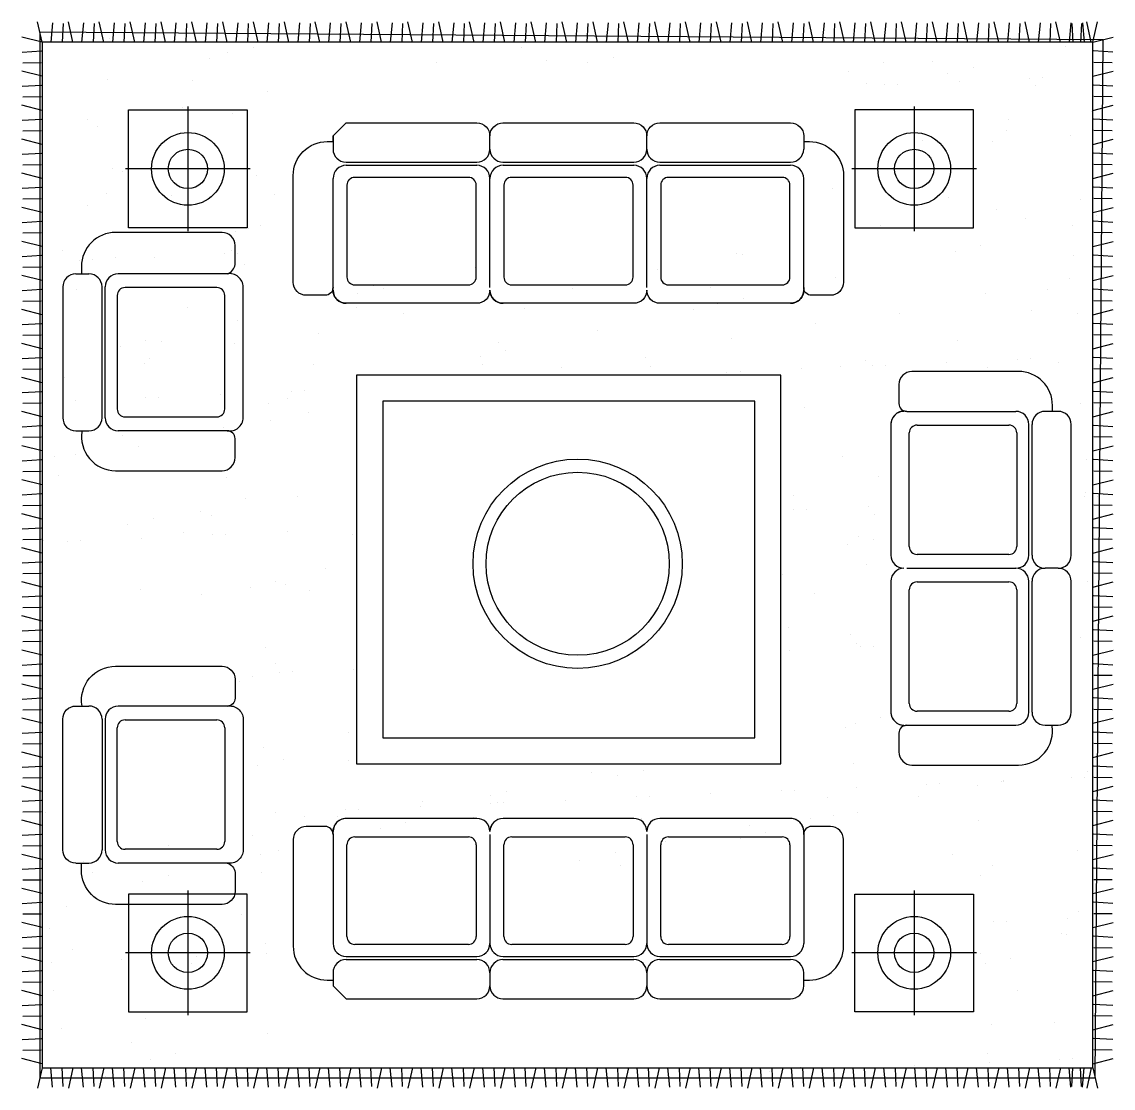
# Model space of a CAD drawing. Header units: inches. Extents: x 6.4 to 48.9, y 11.7 to 36.5.
# Drawn here: x 38.445 to 42.618, y 21.966 to 26.042 of the extents above; entities that cross this region are included whole.
import ezdxf

# ---------------------------------------------------------------- set-up
doc = ezdxf.new("R2010")
doc.units = ezdxf.units.IN
doc.header["$MEASUREMENT"] = 0
for name, color, linetype in [('02', 2, 'Continuous'), ('1', 1, 'Continuous'), ('4', 4, 'Continuous')]:
    doc.layers.add(name, color=color, linetype=linetype)

msp = doc.modelspace()

# ---------------------------------------------------------------- linework, layer by layer
at = {"layer": '02'}
for p, q in [((39.0798, 25.718, -0.27), (39.0798, 25.2418, -0.27)), ((41.8569, 25.718, -0.27), (41.8569, 25.2418, -0.27)), ((39.6347, 25.6058), (39.6347, 25.5558)), ((40.2343, 25.5558), (40.2343, 25.6058)), ((40.8343, 25.5558), (40.8343, 25.6058)), ((41.4343, 25.6058), (41.4343, 25.5558)), ((39.6846, 25.5058), (40.1846, 25.5058)), ((40.2846, 25.5058), (40.7846, 25.5058)), ((40.8843, 25.5058), (41.3843, 25.5058)), ((39.3179, 25.4799, -0.27), (38.8417, 25.4799, -0.27)), ((39.6849, 25.4937), (40.1846, 25.4937)), ((40.2849, 25.4937), (40.7846, 25.4937)), ((40.8846, 25.4937), (41.3843, 25.4937)), ((42.095, 25.4799, -0.27), (41.6188, 25.4799, -0.27)), ((39.6347, 25.0269), (39.6347, 25.4437)), ((39.6879, 25.4177), (39.6879, 25.0666)), ((40.1522, 25.4477), (39.7179, 25.4477)), ((40.1822, 25.0666), (40.1822, 25.4177)), ((40.2346, 25.0269), (40.2346, 25.4437)), ((40.2879, 25.4177), (40.2879, 25.0666)), ((40.7522, 25.4477), (40.3179, 25.4477)), ((40.7822, 25.0666), (40.7822, 25.4177)), ((40.8346, 25.0269), (40.8346, 25.4437)), ((40.8876, 25.4177), (40.8876, 25.0666)), ((41.3519, 25.4477), (40.9176, 25.4477)), ((41.3819, 25.0666), (41.3819, 25.4177)), ((41.4343, 25.0269), (41.4343, 25.4437)), ((38.6513, 25.0788), (38.7013, 25.0788)), ((39.2302, 25.0788), (38.8134, 25.0788)), ((38.7513, 24.5288), (38.7513, 25.0288)), ((38.7634, 24.529), (38.7634, 25.0288)), ((39.1905, 25.0264), (38.8394, 25.0264)), ((39.7179, 25.0366), (40.1522, 25.0366)), ((40.3179, 25.0366), (40.7522, 25.0366)), ((40.9176, 25.0366), (41.3519, 25.0366)), ((38.8094, 24.9964), (38.8094, 24.5621)), ((39.2205, 24.5621), (39.2205, 24.9964)), ((41.8285, 24.5533), (42.2453, 24.5533)), ((42.4074, 24.5533), (42.3574, 24.5533)), ((38.8394, 24.5321), (39.1905, 24.5321)), ((41.8682, 24.5009), (42.2193, 24.5009)), ((42.2953, 24.0036), (42.2953, 24.5033)), ((42.3074, 24.0033), (42.3074, 24.5033)), ((38.6513, 24.4788), (38.7013, 24.4788)), ((39.2302, 24.479), (38.8134, 24.479)), ((41.8382, 24.0366), (41.8382, 24.4709)), ((42.2493, 24.4709), (42.2493, 24.0366)), ((42.2193, 24.0066), (41.8682, 24.0066)), ((41.8285, 23.9536), (42.2453, 23.9536)), ((42.4074, 23.9536), (42.3574, 23.9536)), ((41.8382, 23.4369), (41.8382, 23.8712)), ((41.8682, 23.9012), (42.2193, 23.9012)), ((42.2493, 23.8712), (42.2493, 23.4369)), ((42.2953, 23.4039), (42.2953, 23.9036)), ((42.3074, 23.4036), (42.3074, 23.9036)), ((38.6513, 23.4269), (38.7013, 23.4269)), ((39.2302, 23.4266), (38.8134, 23.4266)), ((38.7513, 23.3769), (38.7513, 22.8769)), ((38.7634, 23.3766), (38.7634, 22.8769)), ((38.8394, 23.3736), (39.1905, 23.3736)), ((42.2193, 23.4069), (41.8682, 23.4069)), ((38.8094, 22.9093), (38.8094, 23.3436)), ((39.2205, 23.3436), (39.2205, 22.9093)), ((41.8285, 23.3539), (42.2453, 23.3539)), ((42.3574, 23.3533), (42.4074, 23.3533)), ((39.6349, 22.9364), (39.6349, 22.5196)), ((39.7179, 22.9267), (40.1522, 22.9267)), ((40.2346, 22.9364), (40.2346, 22.5196)), ((40.3179, 22.9267), (40.7522, 22.9267)), ((40.8346, 22.9364), (40.8346, 22.5196)), ((40.9176, 22.9267), (41.3519, 22.9267)), ((41.4343, 22.9364), (41.4343, 22.5196)), ((39.1905, 22.8793), (38.8394, 22.8793)), ((39.6879, 22.5457), (39.6879, 22.8967)), ((40.1822, 22.8967), (40.1822, 22.5457)), ((40.2879, 22.5457), (40.2879, 22.8967)), ((40.7822, 22.8967), (40.7822, 22.5457)), ((40.8876, 22.5457), (40.8876, 22.8967)), ((41.3819, 22.8967), (41.3819, 22.5457)), ((38.6513, 22.8269), (38.7013, 22.8269)), ((39.2302, 22.8269), (38.8134, 22.8269)), ((39.0798, 22.7216, -0.27), (39.0798, 22.2454, -0.27)), ((41.8569, 22.7216, -0.27), (41.8569, 22.2454, -0.27)), ((40.1522, 22.5157), (39.7179, 22.5157)), ((40.7522, 22.5157), (40.3179, 22.5157)), ((41.3519, 22.5157), (40.9176, 22.5157)), ((39.3179, 22.4835, -0.27), (38.8417, 22.4835, -0.27)), ((39.6846, 22.4576), (40.1846, 22.4576)), ((39.6849, 22.4696), (40.1846, 22.4696)), ((40.2846, 22.4576), (40.7846, 22.4576)), ((40.2849, 22.4696), (40.7846, 22.4696)), ((40.8843, 22.4576), (41.3843, 22.4576)), ((40.8846, 22.4696), (41.3843, 22.4696)), ((42.095, 22.4835, -0.27), (41.6188, 22.4835, -0.27)), ((39.6346, 22.4076), (39.6346, 22.3576)), ((40.2343, 22.4076), (40.2343, 22.3576)), ((40.8343, 22.4076), (40.8343, 22.3576)), ((41.4343, 22.3576), (41.4343, 22.4076))]:
    msp.add_line(p, q, dxfattribs=at)
for points in [[(39.3065, 25.2553), (38.8525, 25.2553), (38.8525, 25.7053), (39.3065, 25.7053)], [(41.6302, 25.2553), (42.0842, 25.2553), (42.0842, 25.7053), (41.6302, 25.7053)], [(39.3065, 22.7081), (38.8525, 22.7081), (38.8525, 22.2581), (39.3065, 22.2581)], [(41.6302, 22.7081), (42.0842, 22.7081), (42.0842, 22.2581), (41.6302, 22.2581)]]:
    msp.add_lwpolyline(points, close=True, dxfattribs=at)
for points in [[(41.4343, 25.5842), (41.4567, 25.5842, -0.414214), (41.5867, 25.4542), (41.5867, 25.0469, -0.414214), (41.5367, 24.9969), (41.4643, 24.9969, -0.414214), (41.4343, 25.0269, -0.465074), (41.3843, 24.9662), (40.8846, 24.9662, -0.414214), (40.8346, 25.0162, -0.414214), (40.7846, 24.9662), (40.2849, 24.9662, -0.410409), (40.2346, 25.0162, -0.414214), (40.1846, 24.9662), (39.6849, 24.9662, -0.462883), (39.6347, 25.0269, -0.414214), (39.6047, 24.9969), (39.5323, 24.9969, -0.414214), (39.4823, 25.0469), (39.4823, 25.4542, -0.414214), (39.6123, 25.5842), (39.6347, 25.5842), (39.6346, 25.6058), (39.6846, 25.6558), (40.1846, 25.6558, -0.414214), (40.2346, 25.6058, -0.414214), (40.2846, 25.6558), (40.7846, 25.6558, -0.414214), (40.8346, 25.6058, -0.418049), (40.8843, 25.6558), (41.3843, 25.6558, -0.414214), (41.4343, 25.6058)], [(39.2302, 24.479, 0.465074), (39.2909, 24.529), (39.2909, 25.0288, 0.465074), (39.2302, 25.0788, 0.291349), (39.2602, 25.1149), (39.2602, 25.1872, 0.414214), (39.2102, 25.2372), (38.8029, 25.2372, 0.414214), (38.6729, 25.1072), (38.6729, 25.0788)], [(38.6513, 25.0788, 0.414214), (38.6013, 25.0288), (38.6013, 24.5288, 0.414214), (38.6513, 24.4788)], [(42.3857, 24.5533), (42.3857, 24.5757, 0.414214), (42.2557, 24.7057), (41.8485, 24.7057, 0.414214), (41.7985, 24.6557), (41.7985, 24.5833, 0.414214), (41.8285, 24.5533, 0.465074), (41.7677, 24.5033), (41.7677, 24.0036, 0.414214), (41.8177, 23.9536, 0.414214), (41.7677, 23.9036), (41.7677, 23.4039, 0.461848), (41.8285, 23.3536)], [(42.4074, 23.3536, 0.414214), (42.4574, 23.4036), (42.4574, 23.9036, 0.418049), (42.4074, 23.9533, 0.414214), (42.4574, 24.0033), (42.4574, 24.5033, 0.414214), (42.4074, 24.5533)], [(38.6749, 24.4788, 0.465572), (38.8029, 24.3265), (39.2102, 24.3265, 0.414214), (39.2602, 24.3765), (39.2602, 24.4489, 0.414214), (39.2302, 24.4789)], [(38.6749, 23.4269, -0.465572), (38.8029, 23.5792), (39.2102, 23.5792, -0.414214), (39.2602, 23.5292), (39.2602, 23.4568, -0.414214), (39.2302, 23.4268)], [(38.6513, 22.8269, -0.414214), (38.6013, 22.8769), (38.6013, 23.3769, -0.414214), (38.6513, 23.4269)], [(39.2302, 23.4266, -0.465074), (39.2909, 23.3766), (39.2909, 22.8769, -0.465074), (39.2302, 22.8269, -0.291349), (39.2602, 22.7908), (39.2602, 22.7185, -0.414214), (39.2102, 22.6685), (38.8029, 22.6685, -0.414214), (38.6729, 22.7985), (38.6729, 22.8269)], [(41.8285, 23.3537, 0.414214), (41.7985, 23.3237), (41.7985, 23.2513, 0.414214), (41.8485, 23.2013), (42.2557, 23.2013, 0.465572), (42.3838, 23.3536)], [(41.4343, 22.3792), (41.4567, 22.3792, 0.414214), (41.5867, 22.5092), (41.5867, 22.9164, 0.414214), (41.5367, 22.9664), (41.4643, 22.9664, 0.414214), (41.4343, 22.9364, 0.465074), (41.3843, 22.9972), (40.8846, 22.9972, 0.414214), (40.8346, 22.9472, 0.414214), (40.7846, 22.9972), (40.2849, 22.9972, 0.410409), (40.2346, 22.9472, 0.414214), (40.1846, 22.9972), (39.6849, 22.9972, 0.462883), (39.6347, 22.9364, 0.414214), (39.6047, 22.9664), (39.5323, 22.9664, 0.414214), (39.4823, 22.9164), (39.4823, 22.5092, 0.414214), (39.6123, 22.3792), (39.6347, 22.3792), (39.6346, 22.3576), (39.6846, 22.3076), (40.1846, 22.3076, 0.414214), (40.2346, 22.3576, 0.414214), (40.2846, 22.3076), (40.7846, 22.3076, 0.414214), (40.8346, 22.3576, 0.418049), (40.8843, 22.3076), (41.3843, 22.3076, 0.414214), (41.4343, 22.3576)]]:
    msp.add_lwpolyline(points, format="xyb", dxfattribs=at)
for centre, radius in [((39.0798, 25.4799, -0.27), 0.139), ((41.8569, 25.4799, -0.27), 0.139), ((39.0798, 25.4799, -0.27), 0.075), ((41.8569, 25.4799, -0.27), 0.075), ((40.5701, 23.9707), 0.4), ((40.5701, 23.9707), 0.35), ((39.0798, 22.4835, -0.27), 0.139), ((41.8569, 22.4835, -0.27), 0.139), ((39.0798, 22.4835, -0.27), 0.075), ((41.8569, 22.4835, -0.27), 0.075)]:
    msp.add_circle(centre, radius, dxfattribs=at)
for centre, radius, start, end in [((39.6846, 25.5558), 0.05, 180, 270), ((40.1846, 25.5558), 0.05, 270, 0), ((40.2846, 25.5558), 0.05, 180, 270), ((40.7846, 25.5558), 0.05, 270, 0), ((40.8843, 25.5558), 0.05, 180, 270), ((41.3843, 25.5558), 0.05, 270, 0), ((39.6849, 25.4437), 0.05, 90, 180), ((40.1846, 25.4437), 0.05, 0, 90), ((40.2849, 25.4437), 0.05, 90, 180), ((40.7846, 25.4437), 0.05, 0, 90), ((40.8846, 25.4437), 0.05, 90, 180), ((41.3843, 25.4437), 0.05, 0, 90), ((39.7179, 25.4177), 0.03, 90, 180), ((40.1522, 25.4177), 0.03, 0, 90), ((40.3179, 25.4177), 0.03, 90, 180), ((40.7522, 25.4177), 0.03, 0, 90), ((40.9176, 25.4177), 0.03, 90, 180), ((41.3519, 25.4177), 0.03, 0, 90), ((38.7013, 25.0288), 0.05, 0, 90), ((38.8134, 25.0288), 0.05, 90, 180), ((39.7179, 25.0666), 0.03, 180, 270), ((40.1522, 25.0666), 0.03, 270, 0), ((40.3179, 25.0666), 0.03, 180, 270), ((40.7522, 25.0666), 0.03, 270, 0), ((40.9176, 25.0666), 0.03, 180, 270), ((41.3519, 25.0666), 0.03, 270, 0), ((38.8394, 24.9964), 0.03, 90, 180), ((39.1905, 24.9964), 0.03, 0, 90), ((39.6849, 25.0162), 0.05, 180, 270), ((40.2849, 25.0162), 0.05, 180, 270), ((41.3843, 25.0162), 0.05, 270, 0), ((38.8394, 24.5621), 0.03, 180, 270), ((39.1905, 24.5621), 0.03, 270, 0), ((41.8177, 24.5033), 0.05, 90, 180), ((42.2453, 24.5033), 0.05, 0, 90), ((42.3574, 24.5033), 0.05, 90, 180), ((38.7013, 24.5288), 0.05, 270, 0), ((38.8134, 24.529), 0.05, 180, 270), ((41.8682, 24.4709), 0.03, 90, 180), ((42.2193, 24.4709), 0.03, 0, 90), ((41.8682, 24.0366), 0.03, 180, 270), ((42.2193, 24.0366), 0.03, 270, 0), ((42.2453, 24.0036), 0.05, 270, 0), ((42.3574, 24.0033), 0.05, 180, 270), ((42.2453, 23.9036), 0.05, 0, 90), ((42.3574, 23.9036), 0.05, 90, 180), ((41.8682, 23.8712), 0.03, 90, 180), ((42.2193, 23.8712), 0.03, 0, 90), ((38.7013, 23.3769), 0.05, 0, 90), ((38.8134, 23.3766), 0.05, 90, 180), ((41.8682, 23.4369), 0.03, 180, 270), ((42.2193, 23.4369), 0.03, 270, 0), ((38.8394, 23.3436), 0.03, 90, 180), ((39.1905, 23.3436), 0.03, 0, 90), ((41.8177, 23.4039), 0.05, 180, 270), ((42.2453, 23.4039), 0.05, 270, 0), ((42.3574, 23.4036), 0.05, 180, 270), ((39.6849, 22.9472), 0.05, 90, 180), ((40.2849, 22.9472), 0.05, 90, 180), ((41.3843, 22.9472), 0.05, 0, 90), ((39.7179, 22.8967), 0.03, 90, 180), ((40.1522, 22.8967), 0.03, 0, 90), ((40.3179, 22.8967), 0.03, 90, 180), ((40.7522, 22.8967), 0.03, 0, 90), ((40.9176, 22.8967), 0.03, 90, 180), ((41.3519, 22.8967), 0.03, 0, 90), ((38.7013, 22.8769), 0.05, 270, 0), ((38.8134, 22.8769), 0.05, 180, 270), ((38.8394, 22.9093), 0.03, 180, 270), ((39.1905, 22.9093), 0.03, 270, 0), ((39.7179, 22.5457), 0.03, 180, 270), ((40.1522, 22.5457), 0.03, 270, 0), ((40.3179, 22.5457), 0.03, 180, 270), ((40.7522, 22.5457), 0.03, 270, 0), ((40.9176, 22.5457), 0.03, 180, 270), ((41.3519, 22.5457), 0.03, 270, 0), ((39.6849, 22.5196), 0.05, 180, 270), ((40.1846, 22.5196), 0.05, 270, 0), ((40.2849, 22.5196), 0.05, 180, 270), ((40.7846, 22.5196), 0.05, 270, 0), ((40.8846, 22.5196), 0.05, 180, 270), ((41.3843, 22.5196), 0.05, 270, 0), ((39.6846, 22.4076), 0.05, 90, 180), ((40.1846, 22.4076), 0.05, 0, 90), ((40.2846, 22.4076), 0.05, 90, 180), ((40.7846, 22.4076), 0.05, 0, 90), ((40.8843, 22.4076), 0.05, 90, 180), ((41.3843, 22.4076), 0.05, 0, 90)]:
    msp.add_arc(centre, radius, start, end, dxfattribs=at)
at = {"layer": '1'}
for p, q in [((38.7794, 25.98), (38.7794, 25.98)), ((40.6764, 25.9828), (40.6764, 25.9828)), ((41.0573, 25.9847), (41.0573, 25.9847)), ((42.2543, 25.9627), (42.2543, 25.9627)), ((39.2319, 25.9238), (39.2319, 25.9238)), ((39.3295, 25.9454), (39.3295, 25.9454)), ((40.3553, 25.945), (40.3553, 25.945)), ((42.4336, 25.9461), (42.4336, 25.9461)), ((39.1611, 25.9012), (39.1611, 25.9012)), ((40.0315, 25.8864), (40.0315, 25.8864)), ((40.4504, 25.8947), (40.4504, 25.8947)), ((40.6082, 25.8851), (40.6082, 25.8851)), ((40.7058, 25.9068), (40.7058, 25.9068)), ((41.7398, 25.8883), (41.7398, 25.8883)), ((41.9285, 25.8892), (41.9285, 25.8892)), ((41.6074, 25.8514), (41.6074, 25.8514)), ((41.9845, 25.8465), (41.9845, 25.8465)), ((42.0821, 25.8682), (42.0821, 25.8682)), ((38.773, 25.822), (38.773, 25.822)), ((39.0972, 25.8179), (39.0972, 25.8179)), ((41.6758, 25.805), (41.6758, 25.805)), ((41.743, 25.8012), (41.743, 25.8012)), ((41.793, 25.8034), (41.793, 25.8034)), ((42.0288, 25.8137), (42.0288, 25.8137)), ((42.2985, 25.8255), (42.2985, 25.8255)), ((42.319, 25.7998), (42.319, 25.7998)), ((42.3485, 25.8277), (42.3485, 25.8277)), ((39.3846, 25.7751), (39.3846, 25.7751)), ((39.0608, 25.7164), (39.0608, 25.7164)), ((38.6959, 25.6682), (38.6959, 25.6682)), ((39.2514, 25.6924), (39.2514, 25.6924)), ((42.2191, 25.6697), (42.2191, 25.6697)), ((42.5357, 25.6991), (42.5357, 25.6991)), ((38.735, 25.6429), (38.735, 25.6429)), ((42.2099, 25.6256), (42.2099, 25.6256)), ((42.5504, 25.6282), (42.5504, 25.6282)), ((41.8888, 25.5878), (41.8888, 25.5878)), ((42.1552, 25.5864), (42.1552, 25.5864)), ((42.4528, 25.6066), (42.4528, 25.6066)), ((41.565, 25.5292), (41.565, 25.5292)), ((38.7923, 25.4826), (38.7923, 25.4826)), ((38.8305, 25.4704), (38.8305, 25.4704)), ((39.3422, 25.4529), (39.3422, 25.4529)), ((38.7666, 25.3871), (38.7666, 25.3871)), ((39.0164, 25.3794), (39.0164, 25.3794)), ((39.4098, 25.3819), (39.4098, 25.3819)), ((41.5449, 25.4053), (41.5449, 25.4053)), ((38.6953, 25.3415), (38.6953, 25.3415)), ((41.9884, 25.369), (41.9884, 25.369)), ((42.4913, 25.362), (42.4913, 25.362)), ((42.1702, 25.3242), (42.1702, 25.3242)), ((42.2832, 25.2887), (42.2832, 25.2887)), ((42.553, 25.3005), (42.553, 25.3005)), ((39.3099, 25.2518), (39.3099, 25.2518)), ((39.3582, 25.2643), (39.3582, 25.2643)), ((41.7278, 25.2644), (41.7278, 25.2644)), ((42.4623, 25.265), (42.4623, 25.265)), ((39.2606, 25.2426), (39.2606, 25.2426)), ((38.5998, 25.1697), (38.5998, 25.1697)), ((39.246, 25.1685), (39.246, 25.1685)), ((42.0132, 25.1654), (42.0132, 25.1654)), ((42.1108, 25.187), (42.1108, 25.187)), ((38.6647, 25.1307), (38.6647, 25.1307)), ((38.7146, 25.1329), (38.7146, 25.1329)), ((38.8017, 25.1409), (38.8017, 25.1409)), ((38.9504, 25.1432), (38.9504, 25.1432)), ((39.2201, 25.155), (39.2201, 25.155)), ((39.2701, 25.1571), (39.2701, 25.1571)), ((41.1785, 25.1569), (41.1785, 25.1569)), ((41.1995, 25.1543), (41.1995, 25.1543)), ((42.4678, 25.1504), (42.4678, 25.1504)), ((39.2978, 25.1158), (39.2978, 25.1158)), ((40.178, 25.1023), (40.178, 25.1023)), ((40.8757, 25.0956), (40.8757, 25.0956)), ((38.9767, 25.078), (38.9767, 25.078)), ((41.5544, 25.0637), (41.5544, 25.0637)), ((42.4516, 25.0606), (42.4516, 25.0606)), ((38.6529, 25.0193), (38.6529, 25.0193)), ((39.729, 25.0027), (39.729, 25.0027)), ((39.7893, 25.0332), (39.7893, 25.0332)), ((39.8266, 25.0244), (39.8266, 25.0244)), ((40.5499, 25.0221), (40.5499, 25.0221)), ((41.0786, 25.0267), (41.0786, 25.0267)), ((42.1278, 25.002), (42.1278, 25.002)), ((42.368, 25.0203), (42.368, 25.0203)), ((40.2288, 24.9843), (40.2288, 24.9843)), ((41.1053, 24.9641), (41.1053, 24.9641)), ((41.2029, 24.9857), (41.2029, 24.9857)), ((39.0792, 24.9511), (39.0792, 24.9511)), ((39.7254, 24.9499), (39.7254, 24.9499)), ((39.905, 24.9257), (39.905, 24.9257)), ((40.3685, 24.9447), (40.3685, 24.9447)), ((41.0147, 24.9434), (41.0147, 24.9434)), ((41.802, 24.9285), (41.802, 24.9285)), ((42.3041, 24.937), (42.3041, 24.937)), ((42.4816, 24.9255), (42.4816, 24.9255)), ((39.2701, 24.901), (39.2701, 24.901)), ((41.4809, 24.8907), (41.4809, 24.8907)), ((39.5792, 24.8522), (39.5792, 24.8522)), ((40.6464, 24.8624), (40.6464, 24.8624)), ((41.1571, 24.8321), (41.1571, 24.8321)), ((38.821, 24.8014), (38.821, 24.8014)), ((38.9186, 24.8231), (38.9186, 24.8231)), ((38.9794, 24.821), (38.9794, 24.821)), ((39.2581, 24.8144), (39.2581, 24.8144)), ((40.2687, 24.8146), (40.2687, 24.8146)), ((42.0227, 24.8237), (42.0227, 24.8237)), ((38.9343, 24.7557), (38.9343, 24.7557)), ((40.1973, 24.7628), (40.1973, 24.7628)), ((40.2949, 24.7845), (40.2949, 24.7845)), ((40.8313, 24.7586), (40.8313, 24.7586)), ((42.252, 24.7512), (42.252, 24.7512)), ((42.3019, 24.7534), (42.3019, 24.7534)), ((42.5377, 24.7637), (42.5377, 24.7637)), ((38.9155, 24.7377), (38.9155, 24.7377)), ((39.5586, 24.7325), (39.5586, 24.7325)), ((40.2048, 24.7313), (40.2048, 24.7313)), ((40.5102, 24.7207), (40.5102, 24.7207)), ((40.8479, 24.7261), (40.8479, 24.7261)), ((41.191, 24.7049), (41.191, 24.7049)), ((41.4267, 24.7152), (41.4267, 24.7152)), ((41.5736, 24.7242), (41.5736, 24.7242)), ((41.6712, 24.7458), (41.6712, 24.7458)), ((41.6965, 24.727), (41.6965, 24.727)), ((41.7464, 24.7292), (41.7464, 24.7292)), ((41.9822, 24.7394), (41.9822, 24.7394)), ((42.1373, 24.7196), (42.1373, 24.7196)), ((42.4092, 24.7384), (42.4092, 24.7384)), ((38.6085, 24.6822), (38.6085, 24.6822)), ((41.141, 24.7027), (41.141, 24.7027)), ((39.4746, 24.63), (39.4746, 24.63)), ((39.5246, 24.6321), (39.5246, 24.6321)), ((38.6494, 24.5939), (38.6494, 24.5939)), ((38.9191, 24.6057), (38.9191, 24.6057)), ((38.9691, 24.6079), (38.9691, 24.6079)), ((39.2049, 24.6182), (39.2049, 24.6182)), ((39.387, 24.5832), (39.387, 24.5832)), ((39.4588, 24.6024), (39.4588, 24.6024)), ((42.4911, 24.5838), (42.4911, 24.5838)), ((39.2893, 24.5615), (39.2893, 24.5615)), ((39.5395, 24.5508), (39.5395, 24.5508)), ((41.4385, 24.5685), (41.4385, 24.5685)), ((38.7487, 24.5203), (38.7487, 24.5203)), ((39.3948, 24.5191), (39.3948, 24.5191)), ((38.8305, 24.4598), (38.8305, 24.4598)), ((39.2157, 24.4922), (39.2157, 24.4922)), ((38.8899, 24.4186), (38.8899, 24.4186)), ((38.5689, 24.3808), (38.5689, 24.3808)), ((38.6488, 24.3902), (38.6488, 24.3902)), ((41.5831, 24.3825), (41.5831, 24.3825)), ((42.5168, 24.3709), (42.5168, 24.3709)), ((38.5849, 24.3069), (38.5849, 24.3069)), ((39.228, 24.3017), (39.228, 24.3017)), ((41.7199, 24.3049), (41.7199, 24.3049)), ((39.2988, 24.2199), (39.2988, 24.2199)), ((39.4971, 24.2286), (39.4971, 24.2286)), ((41.3941, 24.2314), (41.3941, 24.2314)), ((42.5064, 24.2262), (42.5064, 24.2262)), ((42.5103, 24.2443), (42.5103, 24.2443)), ((42.5564, 24.2284), (42.5564, 24.2284)), ((39.1282, 24.1716), (39.1282, 24.1716)), ((41.3955, 24.1777), (41.3955, 24.1777)), ((41.4454, 24.1799), (41.4454, 24.1799)), ((41.6812, 24.1902), (41.6812, 24.1902)), ((38.8497, 24.1203), (38.8497, 24.1203)), ((38.9474, 24.142), (38.9474, 24.142)), ((39.1713, 24.1551), (39.1713, 24.1551)), ((41.7069, 24.1587), (41.7069, 24.1587)), ((39.0643, 24.0883), (39.0643, 24.0883)), ((39.1736, 24.0807), (39.1736, 24.0807)), ((39.2236, 24.0829), (39.2236, 24.0829)), ((39.4593, 24.0932), (39.4593, 24.0932)), ((39.7074, 24.0831), (39.7074, 24.0831)), ((38.5264, 24.0586), (38.5264, 24.0586)), ((38.6181, 24.0565), (38.6181, 24.0565)), ((38.6681, 24.0586), (38.6681, 24.0586)), ((38.9039, 24.0689), (38.9039, 24.0689)), ((41.6024, 24.0431), (41.6024, 24.0431)), ((41.6429, 24.0754), (41.6429, 24.0754)), ((41.7, 24.0647), (41.7, 24.0647)), ((41.6755, 23.9678), (41.6755, 23.9678)), ((39.6076, 23.953), (39.6076, 23.953)), ((41.3544, 23.93), (41.3544, 23.93)), ((38.8975, 23.8709), (38.8975, 23.8709)), ((39.3181, 23.8804), (39.3181, 23.8804)), ((39.4157, 23.902), (39.4157, 23.902)), ((39.4527, 23.8915), (39.4527, 23.8915)), ((42.5198, 23.9027), (42.5198, 23.9027)), ((39.1317, 23.8537), (39.1317, 23.8537)), ((39.5437, 23.8697), (39.5437, 23.8697)), ((41.4761, 23.8581), (41.4761, 23.8581)), ((41.3763, 23.728), (41.3763, 23.728)), ((41.6118, 23.7014), (41.6118, 23.7014)), ((41.6358, 23.6664), (41.6358, 23.6664)), ((42.4911, 23.6894), (42.4911, 23.6894)), ((39.3769, 23.6523), (39.3769, 23.6523)), ((41.3802, 23.6409), (41.3802, 23.6409)), ((41.6499, 23.6527), (41.6499, 23.6527)), ((41.6999, 23.6549), (41.6999, 23.6549)), ((39.4131, 23.5901), (39.4131, 23.5901)), ((39.3276, 23.5388), (39.3276, 23.5388)), ((39.4281, 23.5557), (39.4281, 23.5557)), ((39.478, 23.5579), (39.478, 23.5579)), ((39.7138, 23.5682), (39.7138, 23.5682)), ((42.539, 23.5632), (42.539, 23.5632)), ((39.277, 23.5222), (39.277, 23.5222)), ((41.7287, 23.3836), (41.7287, 23.3836)), ((41.5934, 23.3442), (41.5934, 23.3442)), ((41.6311, 23.3619), (41.6311, 23.3619)), ((39.6945, 23.3265), (39.6945, 23.3265)), ((39.3706, 23.2679), (39.3706, 23.2679)), ((39.4445, 23.2209), (39.4445, 23.2209)), ((39.6925, 23.2203), (39.6925, 23.2203)), ((41.625, 23.2087), (41.625, 23.2087)), ((42.5485, 23.2216), (42.5485, 23.2216)), ((39.3468, 23.1993), (39.3468, 23.1993)), ((40.6227, 23.1742), (40.6227, 23.1742)), ((40.7231, 23.1606), (40.7231, 23.1606)), ((40.8208, 23.1823), (40.8208, 23.1823)), ((42.5197, 23.177), (42.5197, 23.177)), ((41.9044, 23.1277), (41.9044, 23.1277)), ((41.9544, 23.1299), (41.9544, 23.1299)), ((42.0994, 23.122), (42.0994, 23.122)), ((42.1901, 23.1402), (42.1901, 23.1402)), ((42.1971, 23.1437), (42.1971, 23.1437)), ((42.1987, 23.1392), (42.1987, 23.1392)), ((42.4599, 23.152), (42.4599, 23.152)), ((42.5098, 23.1542), (42.5098, 23.1542)), ((40.2358, 23.085), (40.2358, 23.085)), ((40.297, 23.1007), (40.297, 23.1007)), ((40.7935, 23.0792), (40.7935, 23.0792)), ((40.8434, 23.0814), (40.8434, 23.0814)), ((41.0792, 23.0917), (41.0792, 23.0917)), ((41.3489, 23.1035), (41.3489, 23.1035)), ((41.3989, 23.1056), (41.3989, 23.1056)), ((41.5251, 23.0786), (41.5251, 23.0786)), ((41.6347, 23.1159), (41.6347, 23.1159)), ((41.8748, 23.0806), (41.8748, 23.0806)), ((39.9683, 23.0432), (39.9683, 23.0432)), ((39.9759, 23.0629), (39.9759, 23.0629)), ((40.238, 23.055), (40.238, 23.055)), ((40.2643, 23.0589), (40.2643, 23.0589)), ((40.2879, 23.0571), (40.2879, 23.0571)), ((40.5237, 23.0674), (40.5237, 23.0674)), ((38.5365, 23.0196), (38.5365, 23.0196)), ((39.4128, 23.0189), (39.4128, 23.0189)), ((39.5257, 23.0029), (39.5257, 23.0029)), ((39.6521, 23.0043), (39.6521, 23.0043)), ((39.6825, 23.0307), (39.6825, 23.0307)), ((39.7325, 23.0329), (39.7325, 23.0329)), ((40.1719, 23.0017), (40.1719, 23.0017)), ((40.815, 22.9965), (40.815, 22.9965)), ((41.4612, 22.9953), (41.4612, 22.9953)), ((41.549, 23.0071), (41.549, 23.0071)), ((41.6406, 23.0203), (41.6406, 23.0203)), ((39.8152, 22.9594), (39.8152, 22.9594)), ((39.9128, 22.981), (39.9128, 22.981)), ((41.228, 22.9693), (41.228, 22.9693)), ((42.1043, 22.9901), (42.1043, 22.9901)), ((39.3263, 22.9308), (39.3263, 22.9308)), ((40.9041, 22.9106), (40.9041, 22.9106)), ((41.1915, 22.9207), (41.1915, 22.9207)), ((41.2891, 22.9424), (41.2891, 22.9424)), ((39.0052, 22.893), (39.0052, 22.893)), ((39.4259, 22.8728), (39.4259, 22.8728)), ((42.4801, 22.8756), (42.4801, 22.8756)), ((38.6814, 22.8343), (38.6814, 22.8343)), ((39.3563, 22.8576), (39.3563, 22.8576)), ((40.5784, 22.8371), (40.5784, 22.8371)), ((40.7152, 22.8664), (40.7152, 22.8664)), ((42.0045, 22.86), (42.0045, 22.86)), ((38.7158, 22.7907), (38.7158, 22.7907)), ((39.3619, 22.7895), (39.3619, 22.7895)), ((40.7326, 22.819), (40.7326, 22.819)), ((42.1562, 22.817), (42.1562, 22.817)), ((38.9072, 22.7581), (38.9072, 22.7581)), ((39.0049, 22.7797), (39.0049, 22.7797)), ((42.1089, 22.7804), (42.1089, 22.7804)), ((38.6159, 22.6606), (38.6159, 22.6606)), ((39.2866, 22.6294), (39.2866, 22.6294)), ((42.4839, 22.6413), (42.4839, 22.6413)), ((38.552, 22.5773), (38.552, 22.5773)), ((42.1589, 22.6027), (42.1589, 22.6027)), ((42.2088, 22.6049), (42.2088, 22.6049)), ((42.4446, 22.6152), (42.4446, 22.6152)), ((42.42, 22.558), (42.42, 22.558)), ((42.4376, 22.5534), (42.4376, 22.5534)), ((38.637, 22.4972), (38.637, 22.4972)), ((39.3756, 22.5181), (39.3756, 22.5181)), ((38.826, 22.4572), (38.826, 22.4572)), ((39.1118, 22.4697), (39.1118, 22.4697)), ((39.3815, 22.4815), (39.3815, 22.4815)), ((42.1119, 22.4799), (42.1119, 22.4799)), ((42.2258, 22.4625), (42.2258, 22.4625)), ((38.5563, 22.4454), (38.5563, 22.4454)), ((39.0953, 22.442), (39.0953, 22.442)), ((42.1282, 22.4409), (42.1282, 22.4409)), ((38.5653, 22.3385), (38.5653, 22.3385)), ((39.0314, 22.3587), (39.0314, 22.3587)), ((42.2532, 22.3407), (42.2532, 22.3407)), ((38.9184, 22.2336), (38.9184, 22.2336)), ((42.1533, 22.2106), (42.1533, 22.2106)), ((42.3933, 22.2163), (42.3933, 22.2163)), ((38.5973, 22.1958), (38.5973, 22.1958)), ((39.3851, 22.1765), (39.3851, 22.1765)), ((38.8646, 22.1413), (38.8646, 22.1413)), ((38.936, 22.0769), (38.936, 22.0769)), ((39.0336, 22.0986), (39.0336, 22.0986)), ((42.1377, 22.0992), (42.1377, 22.0992)), ((42.4133, 22.0777), (42.4133, 22.0777)), ((42.4633, 22.0799), (42.4633, 22.0799)), ((39.5256, 22.0436), (39.5256, 22.0436)), ((40.3123, 22.0383), (40.3123, 22.0383)), ((41.4226, 22.0464), (41.4226, 22.0464)), ((41.5881, 22.0417), (41.5881, 22.0417)), ((41.8579, 22.0535), (41.8579, 22.0535)), ((42.1436, 22.0659), (42.1436, 22.0659)), ((38.7647, 22.0112), (38.7647, 22.0112)), ((40.7969, 22.0071), (40.7969, 22.0071)), ((41.0326, 22.0174), (41.0326, 22.0174)), ((41.1015, 22.0086), (41.1015, 22.0086)), ((41.3024, 22.0292), (41.3024, 22.0292)), ((41.3523, 22.0314), (41.3523, 22.0314)), ((41.7862, 22.0213), (41.7862, 22.0213))]:
    msp.add_line(p, q, dxfattribs=at)
at = {"layer": '4'}
for p, q in [((38.5222, 25.9641), (38.5049, 26.0422)), ((38.6402, 25.9641), (38.6229, 26.0422)), ((38.7582, 25.9641), (38.7409, 26.0422)), ((38.8762, 25.9641), (38.8589, 26.0422)), ((38.9942, 25.9641), (38.9769, 26.0422)), ((39.1122, 25.9641), (39.0949, 26.0422)), ((39.2302, 25.9641), (39.2129, 26.0422)), ((39.3482, 25.9641), (39.3309, 26.0422)), ((39.4662, 25.9641), (39.4489, 26.0422)), ((39.5842, 25.9641), (39.5669, 26.0422)), ((39.7022, 25.9641), (39.6849, 26.0422)), ((39.8202, 25.9641), (39.8029, 26.0422)), ((39.9382, 25.9641), (39.9209, 26.0422)), ((40.0562, 25.9641), (40.0389, 26.0422)), ((40.1742, 25.9641), (40.1569, 26.0422)), ((40.2922, 25.9641), (40.2749, 26.0422)), ((40.4102, 25.9641), (40.3929, 26.0422)), ((40.5282, 25.9641), (40.5109, 26.0422)), ((40.6462, 25.9641), (40.6289, 26.0422)), ((40.7642, 25.9641), (40.7469, 26.0422)), ((40.8822, 25.9641), (40.8649, 26.0422)), ((41.0002, 25.9641), (40.9829, 26.0422)), ((41.1182, 25.9641), (41.1009, 26.0422)), ((41.2362, 25.9641), (41.2189, 26.0422)), ((41.3542, 25.9641), (41.3369, 26.0422)), ((41.4722, 25.9641), (41.4549, 26.0422)), ((41.5902, 25.9641), (41.5729, 26.0422)), ((41.7082, 25.9641), (41.6909, 26.0422)), ((41.8262, 25.9641), (41.8089, 26.0422)), ((41.9442, 25.9641), (41.9269, 26.0422)), ((42.0622, 25.9641), (42.0449, 26.0422)), ((42.1802, 25.9641), (42.1629, 26.0422)), ((42.2982, 25.9641), (42.2809, 26.0422)), ((42.4162, 25.9641), (42.3989, 26.0422)), ((42.5342, 25.9641), (42.5169, 26.0422)), ((42.5403, 25.9641), (42.5576, 26.0422)), ((38.5622, 26.0388), (38.5555, 25.9647)), ((38.6027, 26.0354), (38.5993, 25.9647)), ((38.6802, 26.0388), (38.6735, 25.9647)), ((38.7207, 26.0354), (38.7173, 25.9647)), ((38.7982, 26.0388), (38.7915, 25.9647)), ((38.8387, 26.0354), (38.8353, 25.9647)), ((38.9162, 26.0388), (38.9095, 25.9647)), ((38.9567, 26.0354), (38.9533, 25.9647)), ((39.0342, 26.0388), (39.0275, 25.9647)), ((39.0747, 26.0354), (39.0713, 25.9647)), ((39.1522, 26.0388), (39.1455, 25.9647)), ((39.1927, 26.0354), (39.1893, 25.9647)), ((39.2702, 26.0388), (39.2635, 25.9647)), ((39.3107, 26.0354), (39.3073, 25.9647)), ((39.3882, 26.0388), (39.3815, 25.9647)), ((39.4287, 26.0354), (39.4253, 25.9647)), ((39.5062, 26.0388), (39.4995, 25.9647)), ((39.5467, 26.0354), (39.5433, 25.9647)), ((39.6242, 26.0388), (39.6175, 25.9647)), ((39.6647, 26.0354), (39.6613, 25.9647)), ((39.7422, 26.0388), (39.7355, 25.9647)), ((39.7827, 26.0354), (39.7793, 25.9647)), ((39.8602, 26.0388), (39.8535, 25.9647)), ((39.9007, 26.0354), (39.8973, 25.9647)), ((39.9782, 26.0388), (39.9715, 25.9647)), ((40.0186, 26.0354), (40.0153, 25.9647)), ((40.0962, 26.0388), (40.0895, 25.9647)), ((40.1366, 26.0354), (40.1333, 25.9647)), ((40.2142, 26.0388), (40.2075, 25.9647)), ((40.2546, 26.0354), (40.2513, 25.9647)), ((40.3322, 26.0388), (40.3255, 25.9647)), ((40.3726, 26.0354), (40.3693, 25.9647)), ((40.4502, 26.0388), (40.4435, 25.9647)), ((40.4906, 26.0354), (40.4873, 25.9647)), ((40.5682, 26.0388), (40.5615, 25.9647)), ((40.6086, 26.0354), (40.6053, 25.9647)), ((40.6862, 26.0388), (40.6795, 25.9647)), ((40.7266, 26.0354), (40.7233, 25.9647)), ((40.8042, 26.0388), (40.7975, 25.9647)), ((40.8446, 26.0354), (40.8413, 25.9647)), ((40.9222, 26.0388), (40.9155, 25.9647)), ((40.9626, 26.0354), (40.9593, 25.9647)), ((41.0402, 26.0388), (41.0335, 25.9647)), ((41.0806, 26.0354), (41.0773, 25.9647)), ((41.1582, 26.0388), (41.1515, 25.9647)), ((41.1986, 26.0354), (41.1953, 25.9647)), ((41.2762, 26.0388), (41.2695, 25.9647)), ((41.3166, 26.0354), (41.3133, 25.9647)), ((41.3942, 26.0388), (41.3875, 25.9647)), ((41.4346, 26.0354), (41.4313, 25.9647)), ((41.5122, 26.0388), (41.5055, 25.9647)), ((41.5526, 26.0354), (41.5493, 25.9647)), ((41.6302, 26.0388), (41.6235, 25.9647)), ((41.6706, 26.0354), (41.6673, 25.9647)), ((41.7482, 26.0388), (41.7414, 25.9647)), ((41.7886, 26.0354), (41.7853, 25.9647)), ((41.8662, 26.0388), (41.8594, 25.9647)), ((41.9066, 26.0354), (41.9033, 25.9647)), ((41.9842, 26.0388), (41.9774, 25.9647)), ((42.0246, 26.0354), (42.0213, 25.9647)), ((42.1022, 26.0388), (42.0954, 25.9647)), ((42.1426, 26.0354), (42.1393, 25.9647)), ((42.2202, 26.0388), (42.2134, 25.9647)), ((42.2606, 26.0354), (42.2573, 25.9647)), ((42.3382, 26.0388), (42.3314, 25.9647)), ((42.3786, 26.0354), (42.3753, 25.9647)), ((42.4562, 26.0388), (42.4494, 25.9647)), ((42.4598, 26.0354), (42.4632, 25.9647)), ((42.4966, 26.0354), (42.4933, 25.9647)), ((42.5003, 26.0388), (42.507, 25.9647)), ((38.5222, 25.9641), (38.4447, 25.9839)), ((42.5403, 25.9641), (42.6178, 25.9839)), ((38.4463, 25.9265), (38.5205, 25.9308)), ((42.6162, 25.9265), (42.542, 25.9308)), ((38.4483, 25.886), (38.5191, 25.8871)), ((42.6142, 25.886), (42.5434, 25.8871)), ((38.5222, 25.8339), (38.4447, 25.8537)), ((42.5403, 25.8339), (42.6178, 25.8537)), ((38.4463, 25.7963), (38.5205, 25.8007)), ((42.6162, 25.7963), (42.542, 25.8007)), ((38.4483, 25.7558), (38.5191, 25.7569)), ((42.6142, 25.7558), (42.5434, 25.7569)), ((38.5222, 25.7038), (38.4447, 25.7235)), ((42.5403, 25.7038), (42.6178, 25.7235)), ((38.4463, 25.6662), (38.5205, 25.6705)), ((42.6162, 25.6662), (42.542, 25.6705)), ((38.4483, 25.6256), (38.5191, 25.6267)), ((42.6142, 25.6256), (42.5434, 25.6267)), ((38.5222, 25.5736), (38.4447, 25.5934)), ((42.5403, 25.5736), (42.6178, 25.5934)), ((38.4463, 25.536), (38.5205, 25.5404)), ((42.6162, 25.536), (42.542, 25.5404)), ((38.5222, 25.4434), (38.4447, 25.4632)), ((38.4483, 25.4955), (38.5191, 25.4966)), ((42.5403, 25.4434), (42.6178, 25.4632)), ((42.6142, 25.4955), (42.5434, 25.4966)), ((38.4463, 25.4059), (38.5205, 25.4102)), ((42.6162, 25.4059), (42.542, 25.4102)), ((38.5222, 25.3133), (38.4447, 25.3331)), ((38.4483, 25.3653), (38.5191, 25.3664)), ((42.5403, 25.3133), (42.6178, 25.3331)), ((42.6142, 25.3653), (42.5434, 25.3664)), ((38.4463, 25.2757), (38.5205, 25.28)), ((42.6162, 25.2757), (42.542, 25.28)), ((38.4483, 25.2352), (38.5191, 25.2363)), ((42.6142, 25.2352), (42.5434, 25.2363)), ((38.5222, 25.1831), (38.4447, 25.2029)), ((42.5403, 25.1831), (42.6178, 25.2029)), ((38.4463, 25.1455), (38.5205, 25.1499)), ((42.6162, 25.1455), (42.542, 25.1499)), ((38.4483, 25.105), (38.5191, 25.1061)), ((42.6142, 25.105), (42.5434, 25.1061)), ((38.5222, 25.053), (38.4447, 25.0727)), ((42.5403, 25.053), (42.6178, 25.0727)), ((38.4463, 25.0154), (38.5205, 25.0197)), ((42.6162, 25.0154), (42.542, 25.0197)), ((38.4483, 24.9748), (38.5191, 24.9759)), ((42.6142, 24.9748), (42.5434, 24.9759)), ((38.5222, 24.9228), (38.4447, 24.9426)), ((42.5403, 24.9228), (42.6178, 24.9426)), ((38.4463, 24.8852), (38.5205, 24.8896)), ((42.6162, 24.8852), (42.542, 24.8896)), ((38.4483, 24.8447), (38.5191, 24.8458)), ((42.6142, 24.8447), (42.5434, 24.8458)), ((38.5222, 24.7926), (38.4447, 24.8124)), ((42.5403, 24.7926), (42.6178, 24.8124)), ((38.4463, 24.7551), (38.5205, 24.7594)), ((42.6162, 24.7551), (42.542, 24.7594)), ((38.4483, 24.7145), (38.5191, 24.7156)), ((42.6142, 24.7145), (42.5434, 24.7156)), ((38.5222, 24.6625), (38.4447, 24.6823)), ((42.5403, 24.6625), (42.6178, 24.6823)), ((38.4463, 24.6249), (38.5205, 24.6292)), ((42.6162, 24.6249), (42.542, 24.6292)), ((38.4483, 24.5844), (38.5191, 24.5855)), ((42.6142, 24.5844), (42.5434, 24.5855)), ((38.5222, 24.5323), (38.4447, 24.5521)), ((42.5403, 24.5323), (42.6178, 24.5521)), ((38.4463, 24.4947), (38.5205, 24.4991)), ((42.6162, 24.4947), (42.542, 24.4991)), ((38.4483, 24.4542), (38.5191, 24.4553)), ((42.6142, 24.4542), (42.5434, 24.4553)), ((38.5222, 24.4022), (38.4447, 24.4219)), ((42.5403, 24.4022), (42.6178, 24.4219)), ((38.4463, 24.3646), (38.5205, 24.3689)), ((42.6162, 24.3646), (42.542, 24.3689)), ((38.5222, 24.272), (38.4447, 24.2918)), ((38.4483, 24.324), (38.5191, 24.3251)), ((42.5403, 24.272), (42.6178, 24.2918)), ((42.6142, 24.324), (42.5434, 24.3251)), ((38.4463, 24.2344), (38.5205, 24.2388)), ((42.6162, 24.2344), (42.542, 24.2388)), ((38.4483, 24.1939), (38.5191, 24.195)), ((42.6142, 24.1939), (42.5434, 24.195)), ((38.5222, 24.1418), (38.4447, 24.1616)), ((42.5403, 24.1418), (42.6178, 24.1616)), ((38.4463, 24.1043), (38.5205, 24.1086)), ((42.6162, 24.1043), (42.542, 24.1086)), ((38.4483, 24.0637), (38.5191, 24.0648)), ((42.6142, 24.0637), (42.5434, 24.0648)), ((38.5222, 24.0117), (38.4447, 24.0315)), ((42.5403, 24.0117), (42.6178, 24.0315)), ((38.4463, 23.9741), (38.5205, 23.9784)), ((42.6162, 23.9741), (42.542, 23.9784)), ((38.4483, 23.9336), (38.5191, 23.9347)), ((42.6142, 23.9336), (42.5434, 23.9347)), ((38.5222, 23.8815), (38.4447, 23.9013)), ((42.5403, 23.8815), (42.6178, 23.9013)), ((38.4463, 23.8439), (38.5205, 23.8483)), ((42.6162, 23.8439), (42.542, 23.8483)), ((38.4483, 23.8034), (38.5191, 23.8045)), ((42.6142, 23.8034), (42.5434, 23.8045)), ((38.5222, 23.7514), (38.4447, 23.7711)), ((42.5403, 23.7514), (42.6178, 23.7711)), ((38.4463, 23.7138), (38.5205, 23.7181)), ((42.6162, 23.7138), (42.542, 23.7181)), ((38.4483, 23.6732), (38.5191, 23.6743)), ((42.6142, 23.6732), (42.5434, 23.6743)), ((38.5222, 23.6212), (38.4447, 23.641)), ((42.5403, 23.6212), (42.6178, 23.641)), ((38.4463, 23.5836), (38.5205, 23.588)), ((42.6162, 23.5836), (42.542, 23.588)), ((38.4483, 23.5431), (38.5191, 23.5442)), ((42.6142, 23.5431), (42.5434, 23.5442)), ((38.5222, 23.491), (38.4447, 23.5108)), ((42.5403, 23.491), (42.6178, 23.5108)), ((38.4463, 23.4535), (38.5205, 23.4578)), ((42.6162, 23.4535), (42.542, 23.4578)), ((38.4483, 23.4129), (38.5191, 23.414)), ((42.6142, 23.4129), (42.5434, 23.414)), ((38.5222, 23.3609), (38.4447, 23.3807)), ((42.5403, 23.3609), (42.6178, 23.3807)), ((38.4463, 23.3233), (38.5205, 23.3276)), ((42.6162, 23.3233), (42.542, 23.3276)), ((38.5222, 23.2307), (38.4447, 23.2505)), ((38.4483, 23.2828), (38.5191, 23.2839)), ((42.5403, 23.2307), (42.6178, 23.2505)), ((42.6142, 23.2828), (42.5434, 23.2839)), ((38.4463, 23.1931), (38.5205, 23.1975)), ((42.6162, 23.1931), (42.542, 23.1975)), ((38.5222, 23.1006), (38.4447, 23.1203)), ((38.4483, 23.1526), (38.5191, 23.1537)), ((42.5403, 23.1006), (42.6178, 23.1203)), ((42.6142, 23.1526), (42.5434, 23.1537)), ((38.4463, 23.063), (38.5205, 23.0673)), ((42.6162, 23.063), (42.542, 23.0673)), ((38.4483, 23.0224), (38.5191, 23.0235)), ((42.6142, 23.0224), (42.5434, 23.0235)), ((38.5222, 22.9704), (38.4447, 22.9902)), ((42.5403, 22.9704), (42.6178, 22.9902)), ((38.4463, 22.9328), (38.5205, 22.9372)), ((42.6162, 22.9328), (42.542, 22.9372)), ((38.4483, 22.8923), (38.5191, 22.8934)), ((42.6142, 22.8923), (42.5434, 22.8934)), ((38.5222, 22.8402), (38.4447, 22.86)), ((42.5403, 22.8402), (42.6178, 22.86)), ((38.4463, 22.8027), (38.5205, 22.807)), ((42.6162, 22.8027), (42.542, 22.807)), ((38.4483, 22.7621), (38.5191, 22.7632)), ((42.6142, 22.7621), (42.5434, 22.7632)), ((38.5222, 22.7101), (38.4447, 22.7299)), ((42.5403, 22.7101), (42.6178, 22.7299)), ((38.4463, 22.6725), (38.5205, 22.6768)), ((42.6162, 22.6725), (42.542, 22.6768)), ((38.4483, 22.632), (38.5191, 22.6331)), ((42.6142, 22.632), (42.5434, 22.6331)), ((38.5222, 22.5799), (38.4447, 22.5997)), ((42.5403, 22.5799), (42.6178, 22.5997)), ((38.4463, 22.5423), (38.5205, 22.5467)), ((42.6162, 22.5423), (42.542, 22.5467)), ((38.4483, 22.5018), (38.5191, 22.5029)), ((42.6142, 22.5018), (42.5434, 22.5029)), ((38.5222, 22.4498), (38.4447, 22.4695)), ((42.5403, 22.4498), (42.6178, 22.4695)), ((38.4463, 22.4122), (38.5205, 22.4165)), ((42.6162, 22.4122), (42.542, 22.4165)), ((38.4483, 22.3716), (38.5191, 22.3727)), ((42.6142, 22.3716), (42.5434, 22.3727)), ((38.5222, 22.3196), (38.4447, 22.3394)), ((42.5403, 22.3196), (42.6178, 22.3394)), ((38.4463, 22.282), (38.5205, 22.2864)), ((42.6162, 22.282), (42.542, 22.2864)), ((38.4483, 22.2415), (38.5191, 22.2426)), ((42.6142, 22.2415), (42.5434, 22.2426)), ((38.5222, 22.1894), (38.4447, 22.2092)), ((42.5403, 22.1894), (42.6178, 22.2092)), ((38.4463, 22.1519), (38.5205, 22.1562)), ((42.6162, 22.1519), (42.542, 22.1562)), ((38.5222, 22.0593), (38.4447, 22.0791)), ((38.4483, 22.1113), (38.5191, 22.1124)), ((42.5403, 22.0593), (42.6178, 22.0791)), ((42.6142, 22.1113), (42.5434, 22.1124)), ((38.5222, 22.0443), (38.5049, 21.9662)), ((38.5622, 21.9696), (38.5555, 22.0437)), ((38.6027, 21.973), (38.5993, 22.0437)), ((38.6402, 22.0443), (38.6229, 21.9662)), ((38.6802, 21.9696), (38.6735, 22.0437)), ((38.7207, 21.973), (38.7173, 22.0437)), ((38.7582, 22.0443), (38.7409, 21.9662)), ((38.7982, 21.9696), (38.7915, 22.0437)), ((38.8387, 21.973), (38.8353, 22.0437)), ((38.8762, 22.0443), (38.8589, 21.9662)), ((38.9162, 21.9696), (38.9095, 22.0437)), ((38.9567, 21.973), (38.9533, 22.0437)), ((38.9942, 22.0443), (38.9769, 21.9662)), ((39.0342, 21.9696), (39.0275, 22.0437)), ((39.0747, 21.973), (39.0713, 22.0437)), ((39.1122, 22.0443), (39.0949, 21.9662)), ((39.1522, 21.9696), (39.1455, 22.0437)), ((39.1927, 21.973), (39.1893, 22.0437)), ((39.2302, 22.0443), (39.2129, 21.9662)), ((39.2702, 21.9696), (39.2635, 22.0437)), ((39.3107, 21.973), (39.3073, 22.0437)), ((39.3482, 22.0443), (39.3309, 21.9662)), ((39.3882, 21.9696), (39.3815, 22.0437)), ((39.4287, 21.973), (39.4253, 22.0437)), ((39.4662, 22.0443), (39.4489, 21.9662)), ((39.5062, 21.9696), (39.4995, 22.0437)), ((39.5467, 21.973), (39.5433, 22.0437)), ((39.5842, 22.0443), (39.5669, 21.9662)), ((39.6242, 21.9696), (39.6175, 22.0437)), ((39.6647, 21.973), (39.6613, 22.0437)), ((39.7022, 22.0443), (39.6849, 21.9662)), ((39.7422, 21.9696), (39.7355, 22.0437)), ((39.7827, 21.973), (39.7793, 22.0437)), ((39.8202, 22.0443), (39.8029, 21.9662)), ((39.8602, 21.9696), (39.8535, 22.0437)), ((39.9007, 21.973), (39.8973, 22.0437)), ((39.9382, 22.0443), (39.9209, 21.9662)), ((39.9782, 21.9696), (39.9715, 22.0437)), ((40.0186, 21.973), (40.0153, 22.0437)), ((40.0562, 22.0443), (40.0389, 21.9662)), ((40.0962, 21.9696), (40.0895, 22.0437)), ((40.1366, 21.973), (40.1333, 22.0437)), ((40.1742, 22.0443), (40.1569, 21.9662)), ((40.2142, 21.9696), (40.2075, 22.0437)), ((40.2546, 21.973), (40.2513, 22.0437)), ((40.2922, 22.0443), (40.2749, 21.9662)), ((40.3322, 21.9696), (40.3255, 22.0437)), ((40.3726, 21.973), (40.3693, 22.0437)), ((40.4102, 22.0443), (40.3929, 21.9662)), ((40.4502, 21.9696), (40.4435, 22.0437)), ((40.4906, 21.973), (40.4873, 22.0437)), ((40.5282, 22.0443), (40.5109, 21.9662)), ((40.5682, 21.9696), (40.5615, 22.0437)), ((40.6086, 21.973), (40.6053, 22.0437)), ((40.6462, 22.0443), (40.6289, 21.9662)), ((40.6862, 21.9696), (40.6795, 22.0437)), ((40.7266, 21.973), (40.7233, 22.0437)), ((40.7642, 22.0443), (40.7469, 21.9662)), ((40.8042, 21.9696), (40.7975, 22.0437)), ((40.8446, 21.973), (40.8413, 22.0437)), ((40.8822, 22.0443), (40.8649, 21.9662)), ((40.9222, 21.9696), (40.9155, 22.0437)), ((40.9626, 21.973), (40.9593, 22.0437)), ((41.0002, 22.0443), (40.9829, 21.9662)), ((41.0402, 21.9696), (41.0335, 22.0437)), ((41.0806, 21.973), (41.0773, 22.0437)), ((41.1182, 22.0443), (41.1009, 21.9662)), ((41.1582, 21.9696), (41.1515, 22.0437)), ((41.1986, 21.973), (41.1953, 22.0437)), ((41.2362, 22.0443), (41.2189, 21.9662)), ((41.2762, 21.9696), (41.2695, 22.0437)), ((41.3166, 21.973), (41.3133, 22.0437)), ((41.3542, 22.0443), (41.3369, 21.9662)), ((41.3942, 21.9696), (41.3875, 22.0437)), ((41.4346, 21.973), (41.4313, 22.0437)), ((41.4722, 22.0443), (41.4549, 21.9662)), ((41.5122, 21.9696), (41.5055, 22.0437)), ((41.5526, 21.973), (41.5493, 22.0437)), ((41.5902, 22.0443), (41.5729, 21.9662)), ((41.6302, 21.9696), (41.6235, 22.0437)), ((41.6706, 21.973), (41.6673, 22.0437)), ((41.7082, 22.0443), (41.6909, 21.9662)), ((41.7482, 21.9696), (41.7414, 22.0437)), ((41.7886, 21.973), (41.7853, 22.0437)), ((41.8262, 22.0443), (41.8089, 21.9662)), ((41.8662, 21.9696), (41.8594, 22.0437)), ((41.9066, 21.973), (41.9033, 22.0437)), ((41.9442, 22.0443), (41.9269, 21.9662)), ((41.9842, 21.9696), (41.9774, 22.0437)), ((42.0246, 21.973), (42.0213, 22.0437)), ((42.0622, 22.0443), (42.0449, 21.9662)), ((42.1022, 21.9696), (42.0954, 22.0437)), ((42.1426, 21.973), (42.1393, 22.0437)), ((42.1802, 22.0443), (42.1629, 21.9662)), ((42.2202, 21.9696), (42.2134, 22.0437)), ((42.2606, 21.973), (42.2573, 22.0437)), ((42.2982, 22.0443), (42.2809, 21.9662)), ((42.3382, 21.9696), (42.3314, 22.0437)), ((42.3786, 21.973), (42.3753, 22.0437)), ((42.4162, 22.0443), (42.3989, 21.9662)), ((42.4562, 21.9696), (42.4494, 22.0437)), ((42.4598, 21.973), (42.4632, 22.0437)), ((42.4966, 21.973), (42.4933, 22.0437)), ((42.5003, 21.9696), (42.507, 22.0437)), ((42.5342, 22.0443), (42.5169, 21.9662)), ((42.5403, 22.0443), (42.5576, 21.9662))]:
    msp.add_line(p, q, dxfattribs=at)
for points in [[(38.5136, 26.0031), (38.5136, 22.0053), (42.5489, 22.0053), (42.579, 25.974)], [(38.5222, 25.9641), (38.5222, 22.0443), (42.5403, 22.0443), (42.5403, 25.9641)], [(39.7249, 24.6917), (39.7249, 23.2054), (41.3473, 23.2054), (41.3473, 24.6917)], [(39.8249, 24.5917), (39.8249, 23.3054), (41.2473, 23.3054), (41.2473, 24.5917)]]:
    msp.add_lwpolyline(points, close=True, dxfattribs=at)

doc.saveas('drawing.dxf')
